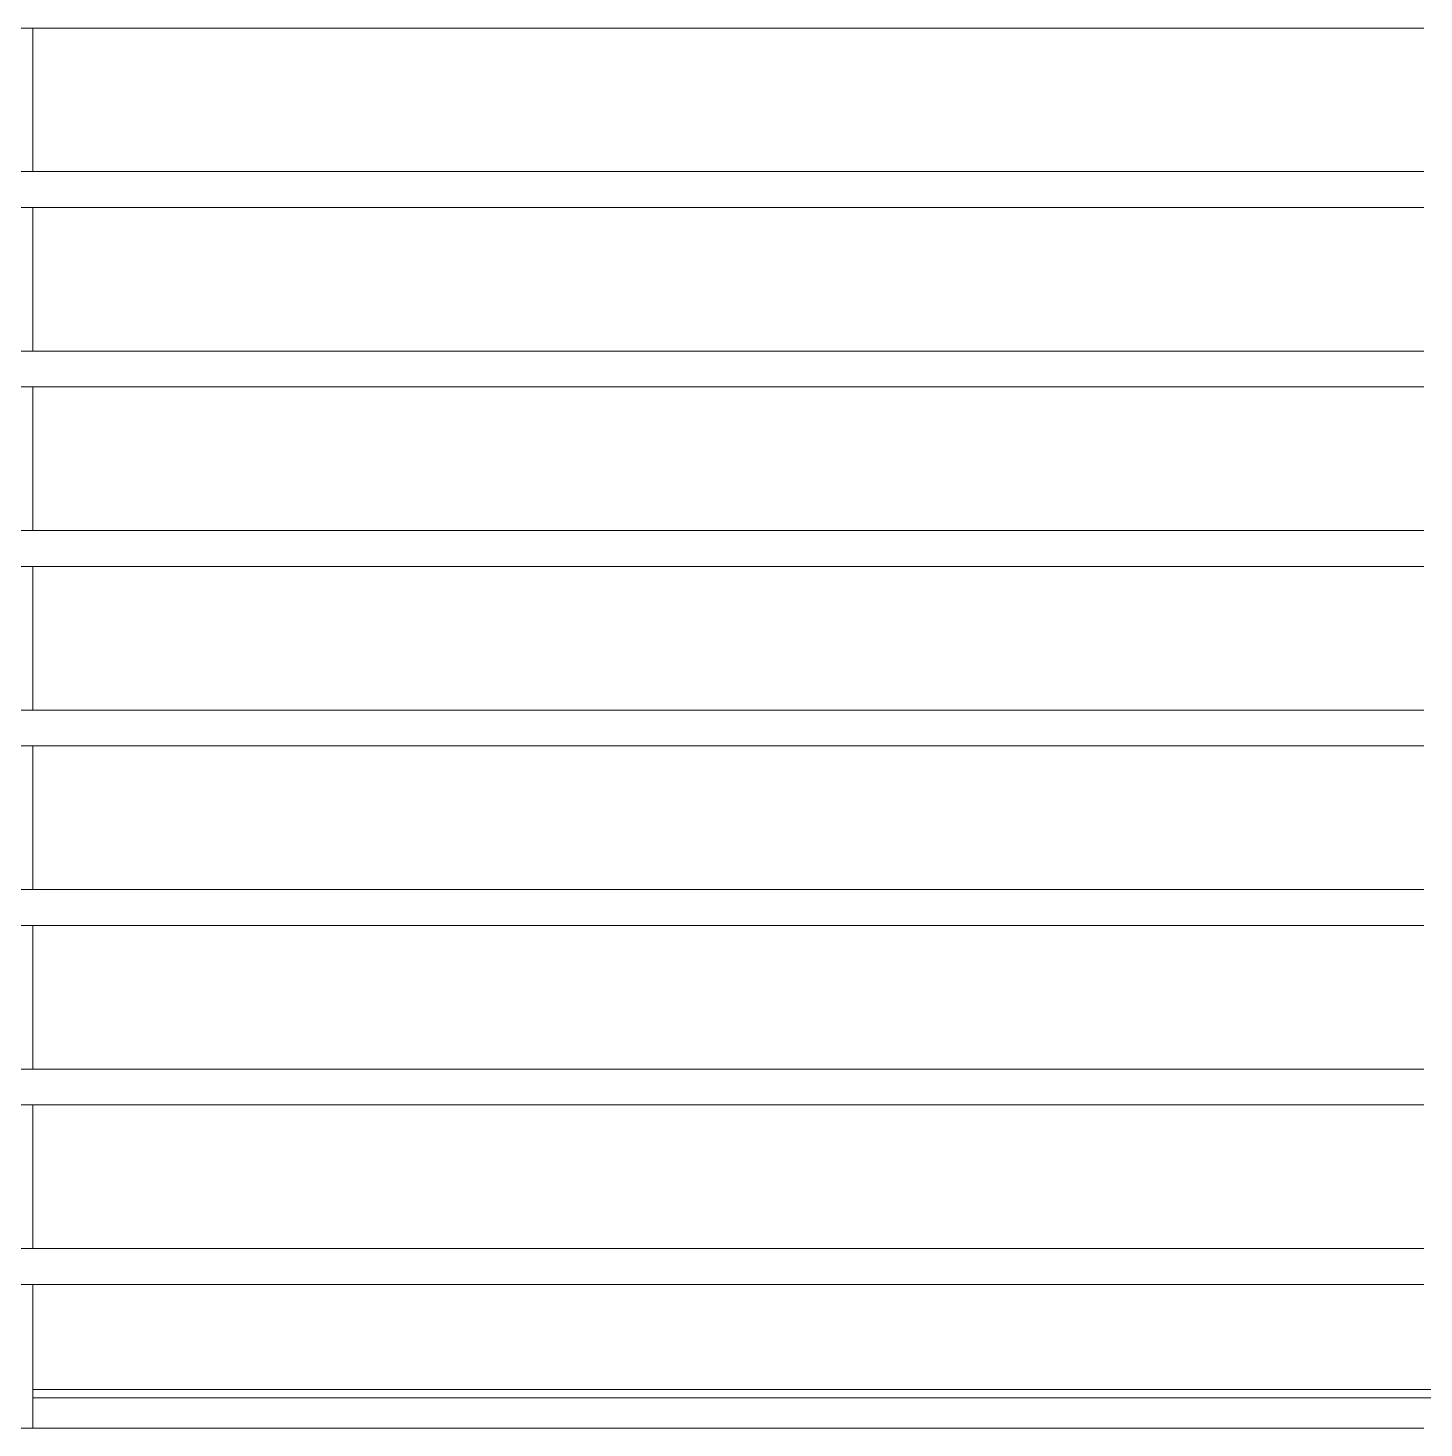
# Model space of a CAD drawing. Header units: metres. Extents: x -101133.8 to -101066.7, y -24899.3 to -24824.7.
# Drawn here: x -101109.8256 to -101109.7478, y -24853.4924 to -24853.4144 of the extents above; entities that cross this region are included whole.
import ezdxf

# ---------------------------------------------------------------- set-up
doc = ezdxf.new("R2010")
doc.units = ezdxf.units.M
doc.header["$LTSCALE"] = 0.2
doc.layers.add('CMT-CVC-MATERIEL', color=30, linetype='Continuous')

# ---------------------------------------------------------------- blocks, each defined once
blk = doc.blocks.new('Cassette 600x600')
at = {"linetype": 'Continuous', "lineweight": 13}
for p, q in [((-20143.73, 257.005), (-20417.73, 257.005)), ((-20221.23, 249.005), (-20221.23, 257.005)), ((-20143.73, 249.005), (-20417.73, 249.005)), ((-20143.73, 247.005), (-20417.73, 247.005)), ((-20221.23, 239.005), (-20221.23, 247.005)), ((-20143.73, 239.005), (-20417.73, 239.005)), ((-20143.73, 237.005), (-20417.73, 237.005)), ((-20221.23, 229.005), (-20221.23, 237.005)), ((-20143.73, 229.005), (-20417.73, 229.005)), ((-20143.73, 227.005), (-20417.73, 227.005)), ((-20221.23, 219.005), (-20221.23, 227.005)), ((-20143.73, 219.005), (-20417.73, 219.005)), ((-20143.73, 217.005), (-20417.73, 217.005)), ((-20221.23, 209.005), (-20221.23, 217.005)), ((-20143.73, 209.005), (-20417.73, 209.005)), ((-20143.73, 207.005), (-20417.73, 207.005)), ((-20221.23, 199.005), (-20221.23, 207.005)), ((-20143.73, 199.005), (-20417.73, 199.005)), ((-20143.73, 197.005), (-20417.73, 197.005)), ((-20221.23, 189.005), (-20221.23, 197.005)), ((-20143.73, 189.005), (-20417.73, 189.005)), ((-20143.73, 187.005), (-20417.73, 187.005)), ((-20221.23, 179.005), (-20221.23, 187.005)), ((-20117.73, 181.155), (-20221.23, 181.155)), ((-20117.73, 180.695), (-20221.23, 180.695)), ((-20143.73, 179.005), (-20417.73, 179.005))]:
    blk.add_line(p, q, dxfattribs=at)

msp = doc.modelspace()

# ---------------------------------------------------------------- block references
at = {"layer": 'CMT-CVC-MATERIEL', "xscale": 0.001, "yscale": 0.001, "zscale": 0.001}
msp.add_blockref('Cassette 600x600', (-101089.604074, -24853.671381), dxfattribs=at)

doc.saveas('drawing.dxf')
